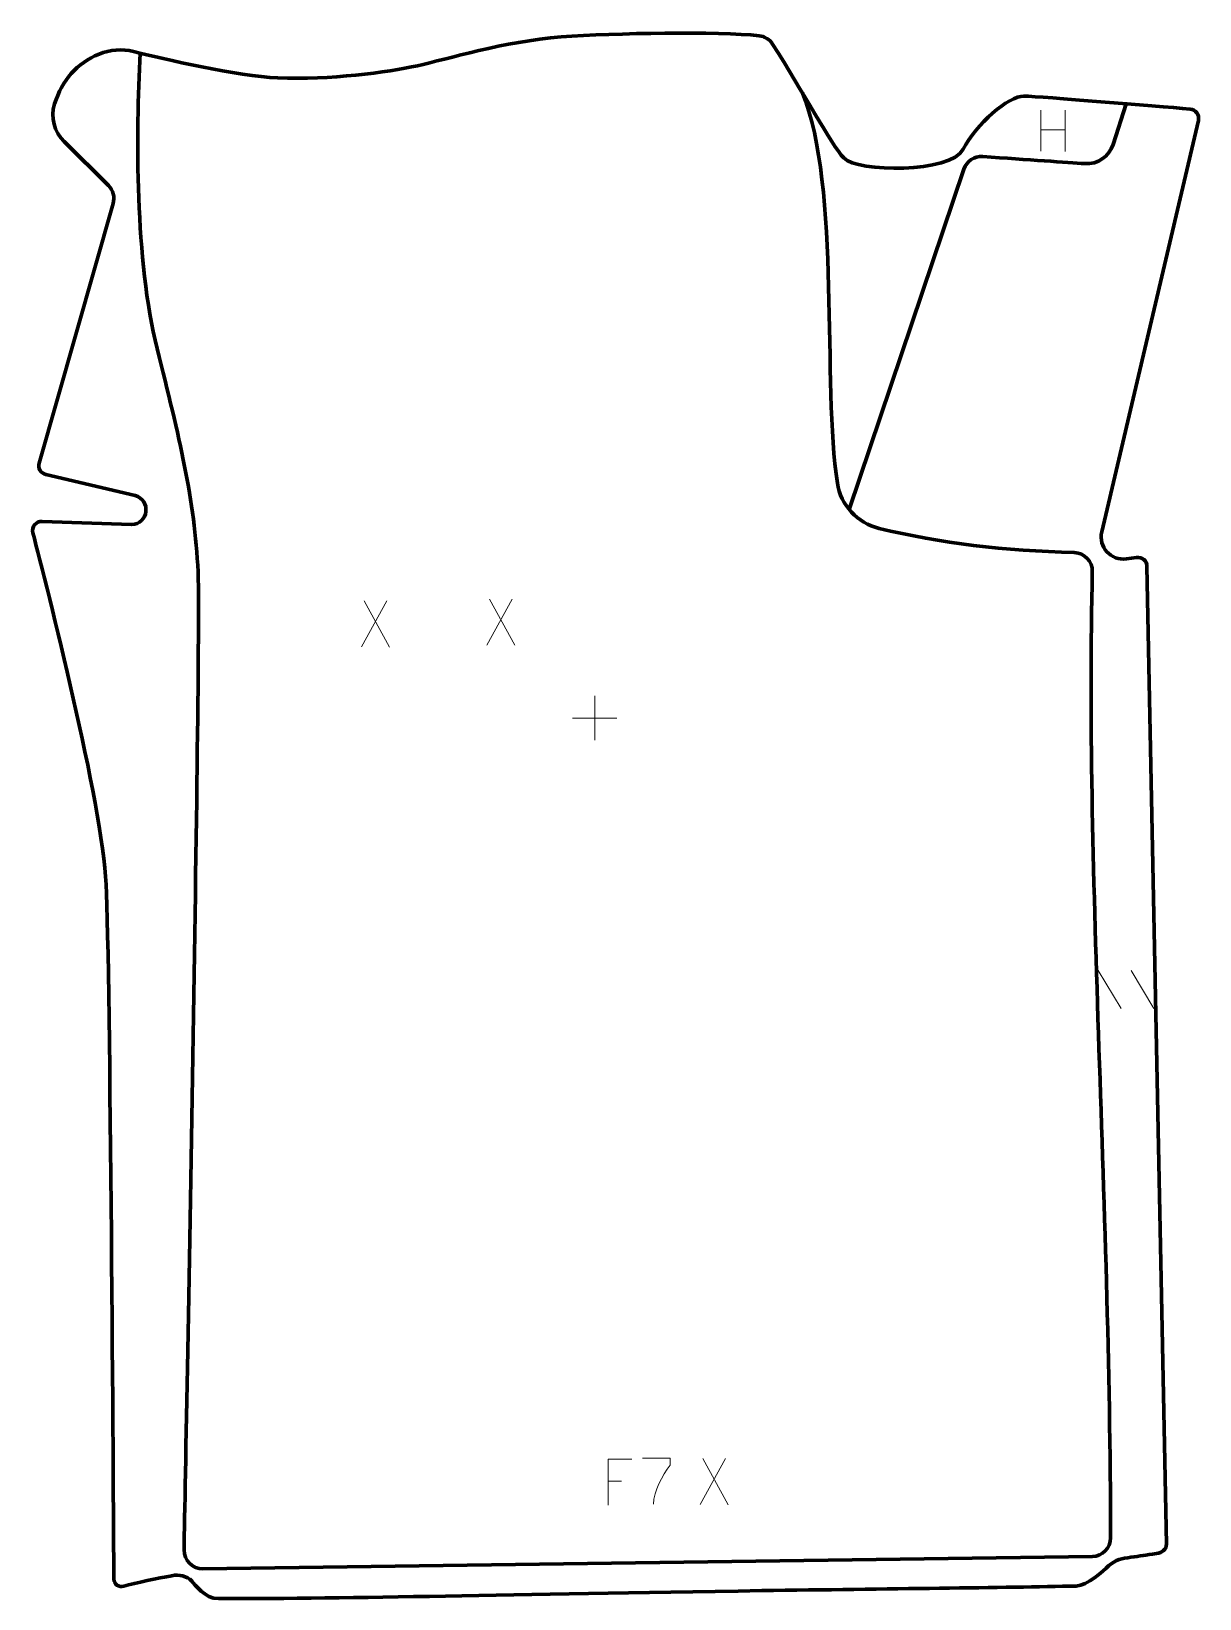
# Model space of a CAD drawing. Header units: millimetres. Extents: x -315 to 315, y -422 to 423.
import ezdxf

# ---------------------------------------------------------------- set-up
doc = ezdxf.new("R2010")
doc.units = ezdxf.units.MM
doc.header["$MEASUREMENT"] = 0
for name, color, linetype in [('layer 1', 7, 'Continuous'), ('layer 2', 7, 'Continuous'), ('layer 3', 7, 'Continuous')]:
    doc.layers.add(name, color=color, linetype=linetype)

msp = doc.modelspace()

# ---------------------------------------------------------------- linework, layer by layer
at = {"layer": 'layer 1', "color": 250, "lineweight": 9}
for points in [[(-123.4339, 116.0903), (-123.4339, 116.0903), (-137.1745, 91.1945), (-137.1745, 91.1945)], [(-135.7199, 116.0903), (-135.7199, 116.0903), (-121.9793, 91.1368), (-121.9793, 91.1368)], [(-55.8088, 117.0215), (-55.8088, 117.0215), (-69.5494, 92.1257), (-69.5494, 92.1257)], [(-68.0948, 117.0215), (-68.0948, 117.0215), (-54.3542, 92.068), (-54.3542, 92.068)], [(-11.2559, 64.7847), (-11.2559, 64.7847), (-11.2559, 40.8068), (-11.2559, 40.8068)], [(-23.2448, 52.7957), (-23.2448, 52.7957), (0.7331, 52.7957), (0.7331, 52.7957)], [(260.4457, -83.4235), (260.4457, -83.4235), (272.81, -103.9678), (272.81, -103.9678)], [(278.1756, -83.4235), (278.1756, -83.4235), (290.5399, -103.9678), (290.5399, -103.9678)]]:
    msp.add_open_spline(points, degree=3, dxfattribs=at)
at = {"layer": 'layer 2', "color": 12, "lineweight": 200}
msp.add_open_spline([(-228.6664, -413.057), (-231.5448, -410.1159), (-235.505, -409.362), (-239.5556, -410.1124), (-239.5556, -410.1124), (-246.7202, -411.4399), (-259.0921, -413.9718), (-265.476, -415.7692), (-265.476, -415.7692), (-268.1155, -416.5125), (-270.7743, -414.7613), (-270.7899, -412.0241), (-270.7899, -412.0241), (-271.0379, -368.4656), (-272.7354, -83.3217), (-274.9424, -37.0711), (-274.9424, -37.0711), (-277.0316, 6.7161), (-306.9672, 123.851), (-314.4793, 152.681), (-314.4793, 152.681), (-315.3217, 155.9125), (-312.8061, 159.0399), (-309.4624, 158.921), (-309.4624, 158.921), (-309.4624, 158.921), (-261.2243, 157.2107), (-261.2243, 157.2107), (-261.2243, 157.2107), (-252.0172, 157.4711), (-250.4709, 170.4981), (-259.362, 172.8984), (-259.362, 172.8984), (-259.362, 172.8984), (-307.496, 184.2053), (-307.496, 184.2053), (-307.496, 184.2053), (-310.2724, 184.8575), (-311.9403, 187.6921), (-311.1589, 190.4297), (-311.1589, 190.4297), (-311.1589, 190.4297), (-271.1857, 330.4539), (-271.1857, 330.4539), (-271.1857, 330.4539), (-270.1894, 333.9436), (-271.1695, 337.6978), (-273.7451, 340.2586), (-273.7451, 340.2586), (-273.7451, 340.2586), (-297.5812, 363.9568), (-297.5812, 363.9568), (-297.5812, 363.9568), (-303.0218, 369.1868), (-305.0703, 377.0389), (-302.8154, 384.2338), (-302.8154, 384.2338), (-298.7659, 397.156), (-290.8227, 406.2044), (-278.7923, 411.1864), (-278.7923, 411.1864), (-272.8956, 413.6279), (-266.3646, 414.101), (-260.167, 412.5724), (-260.167, 412.5724), (-243.7886, 408.5331), (-204.2076, 399.2639), (-182.3072, 398.334), (-182.3072, 398.334), (-154.2176, 397.1412), (-123.1404, 401.316), (-107.0036, 404.8949), (-107.0036, 404.8949), (-90.8676, 408.4735), (-60.3876, 418.0165), (-29.31, 420.4023), (-29.31, 420.4023), (-0.723, 422.597), (55.677, 423.4457), (77.4032, 421.092), (77.4032, 421.092), (80.411, 420.766), (83.1087, 419.0935), (84.7329, 416.5454), (84.7329, 416.5454), (100.8291, 391.2908), (116.6021, 362.0162), (123.0897, 355.0915), (123.0897, 355.0915), (130.2617, 347.4373), (180.8352, 346.7384), (187.6237, 359.8755), (187.6237, 359.8755), (194.4242, 373.0349), (212.1389, 388.791), (220.4024, 388.4925), (220.4024, 388.4925), (230.4407, 388.1302), (290.9615, 383.1151), (310.0605, 381.5202), (310.0605, 381.5202), (313.1025, 381.2662), (315.2058, 378.3752), (314.509, 375.4091), (314.509, 375.4091), (314.509, 375.4091), (262.3565, 153.327), (262.3565, 153.327), (262.3565, 153.327), (260.4314, 145.1295), (267.3596, 137.561), (275.7134, 138.7354), (275.7134, 138.7354), (275.7134, 138.7354), (281.0618, 139.4871), (281.0618, 139.4871), (281.0618, 139.4871), (284.0312, 139.9045), (286.6982, 137.6375), (286.7581, 134.6453), (286.7581, 134.6453), (286.7581, 134.6453), (297.2938, -393.0362), (297.2938, -393.0362), (297.2938, -393.0362), (297.3524, -395.9762), (294.8367, -397.659), (291.9253, -398.112), (291.9253, -398.112), (285.915, -399.0468), (283.1143, -399.4934), (278.0992, -400.1909), (278.0992, -400.1909), (273.3134, -400.8566), (269.8121, -401.3004), (266.0441, -404.8585), (266.0441, -404.8585), (263.1573, -407.584), (254.5721, -415.5484), (248.559, -415.681), (248.559, -415.681), (210.3182, -416.5227), (146.7837, -417.1845), (78.8637, -418.185), (78.8637, -418.185), (-58.6949, -420.2117), (-140.9729, -422.4977), (-214.2625, -422.4995), (-214.2625, -422.4995), (-221.8846, -422.4998), (-227.1068, -414.6509), (-228.6664, -413.057)], degree=3, knots=[0, 0, 0, 0, 0.02564103, 0.02564103, 0.02564103, 0.02564103, 0.05128205, 0.05128205, 0.05128205, 0.05128205, 0.07692308, 0.07692308, 0.07692308, 0.07692308, 0.1025641, 0.1025641, 0.1025641, 0.1025641, 0.12820513, 0.12820513, 0.12820513, 0.12820513, 0.15384615, 0.15384615, 0.15384615, 0.15384615, 0.17948718, 0.17948718, 0.17948718, 0.17948718, 0.20512821, 0.20512821, 0.20512821, 0.20512821, 0.23076923, 0.23076923, 0.23076923, 0.23076923, 0.25641026, 0.25641026, 0.25641026, 0.25641026, 0.28205128, 0.28205128, 0.28205128, 0.28205128, 0.30769231, 0.30769231, 0.30769231, 0.30769231, 0.33333333, 0.33333333, 0.33333333, 0.33333333, 0.35897436, 0.35897436, 0.35897436, 0.35897436, 0.38461538, 0.38461538, 0.38461538, 0.38461538, 0.41025641, 0.41025641, 0.41025641, 0.41025641, 0.43589744, 0.43589744, 0.43589744, 0.43589744, 0.46153846, 0.46153846, 0.46153846, 0.46153846, 0.48717949, 0.48717949, 0.48717949, 0.48717949, 0.51282051, 0.51282051, 0.51282051, 0.51282051, 0.53846154, 0.53846154, 0.53846154, 0.53846154, 0.56410256, 0.56410256, 0.56410256, 0.56410256, 0.58974359, 0.58974359, 0.58974359, 0.58974359, 0.61538462, 0.61538462, 0.61538462, 0.61538462, 0.64102564, 0.64102564, 0.64102564, 0.64102564, 0.66666667, 0.66666667, 0.66666667, 0.66666667, 0.69230769, 0.69230769, 0.69230769, 0.69230769, 0.71794872, 0.71794872, 0.71794872, 0.71794872, 0.74358974, 0.74358974, 0.74358974, 0.74358974, 0.76923077, 0.76923077, 0.76923077, 0.76923077, 0.79487179, 0.79487179, 0.79487179, 0.79487179, 0.82051282, 0.82051282, 0.82051282, 0.82051282, 0.84615385, 0.84615385, 0.84615385, 0.84615385, 0.87179487, 0.87179487, 0.87179487, 0.87179487, 0.8974359, 0.8974359, 0.8974359, 0.8974359, 0.92307692, 0.92307692, 0.92307692, 0.92307692, 0.94871795, 0.94871795, 0.94871795, 0.94871795, 1, 1, 1, 1], dxfattribs=at)
at = {"layer": 'layer 3', "color": 142, "lineweight": 200}
for points, knots in [([(-256.6318, 411.7081), (-258.8229, 367.9689), (-259.4036, 299.9206), (-247.4508, 252.2049), (-247.4508, 252.2049), (-235.4976, 204.4892), (-227.1308, 170.4917), (-225.3376, 131.7228), (-225.3376, 131.7228), (-223.6979, 96.2609), (-231.5585, -324.6496), (-232.9114, -396.1954), (-232.9114, -396.1954), (-233.0179, -401.8335), (-228.4265, -406.4368), (-222.7768, -406.3603), (-222.7768, -406.3603), (-222.7768, -406.3603), (257.3104, -399.7443), (257.3104, -399.7443), (257.3104, -399.7443), (262.7915, -399.6699), (267.1871, -395.2048), (267.1748, -389.7339), (267.1748, -389.7339), (266.7514, -203.4277), (253.3878, -24.1411), (257.2867, 131.8474), (257.2867, 131.8474), (257.4243, 137.3521), (253.0778, 141.923), (247.5621, 142.0818), (247.5621, 142.0818), (210.0368, 143.1616), (175.3361, 147.117), (142.2145, 155.1773), (142.2145, 155.1773), (130.4564, 158.0386), (121.5717, 167.6716), (119.6893, 179.6025), (119.6893, 179.6025), (111.4893, 231.579), (121.6183, 340.0057), (100.8019, 390.2342)], [0, 0, 0, 0, 0.08333333, 0.08333333, 0.08333333, 0.08333333, 0.16666667, 0.16666667, 0.16666667, 0.16666667, 0.25, 0.25, 0.25, 0.25, 0.33333333, 0.33333333, 0.33333333, 0.33333333, 0.41666667, 0.41666667, 0.41666667, 0.41666667, 0.5, 0.5, 0.5, 0.5, 0.58333333, 0.58333333, 0.58333333, 0.58333333, 0.66666667, 0.66666667, 0.66666667, 0.66666667, 0.75, 0.75, 0.75, 0.75, 0.83333333, 0.83333333, 0.83333333, 0.83333333, 1, 1, 1, 1]), ([(275.5313, 384.3652), (275.5313, 384.3652), (268.5025, 362.4341), (268.5025, 362.4341), (268.5025, 362.4341), (266.401, 355.8767), (260.1053, 351.5922), (253.2343, 352.0441), (253.2343, 352.0441), (243.7918, 352.6657), (222.6061, 354.2027), (198.1212, 355.8583), (198.1212, 355.8583), (193.588, 356.1649), (189.415, 353.3769), (187.9662, 349.0698), (187.9662, 349.0698), (187.9662, 349.0698), (126.1348, 165.2751), (126.1348, 165.2751)], [0, 0, 0, 0, 0.16666667, 0.16666667, 0.16666667, 0.16666667, 0.33333333, 0.33333333, 0.33333333, 0.33333333, 0.5, 0.5, 0.5, 0.5, 0.66666667, 0.66666667, 0.66666667, 0.66666667, 1, 1, 1, 1])]:
    msp.add_open_spline(points, degree=3, knots=knots, dxfattribs=at)
at = {"layer": 'layer 3', "color": 250, "lineweight": 9}
for points in [[(229.4293, 380.877), (229.4293, 380.877), (229.4293, 358.6843), (229.4293, 358.6843)], [(242.545, 380.877), (242.545, 380.877), (242.545, 358.5267), (242.545, 358.5267)], [(229.4468, 370.2346), (229.4468, 370.2346), (242.545, 370.2346), (242.545, 370.2346)], [(59.3228, -346.8329), (59.3228, -346.8329), (45.5822, -371.7287), (45.5822, -371.7287)], [(47.0368, -346.8329), (47.0368, -346.8329), (60.7774, -371.7864), (60.7774, -371.7864)], [(-4.0752, -359.0231), (-4.0752, -359.0231), (3.0929, -359.0231), (3.0929, -359.0231)]]:
    msp.add_open_spline(points, degree=3, dxfattribs=at)
for points, knots in [([(14.5439, -346.6133), (14.5439, -346.6133), (29.36, -346.6133), (29.36, -346.6133), (29.36, -346.6133), (29.3597, -347.8629), (29.3597, -349.1125), (29.36, -350.3623), (29.36, -350.3623), (25.3656, -356.3594), (20.4504, -364.193), (20.4504, -371.5718)], [0, 0, 0, 0, 0.25, 0.25, 0.25, 0.25, 0.5, 0.5, 0.5, 0.5, 1, 1, 1, 1]), ([(8.7988, -347.1434), (8.7988, -347.1434), (-4.0752, -347.1434), (-4.0752, -347.1434), (-4.0752, -347.1434), (-4.0752, -347.1434), (-4.0752, -372.097), (-4.0752, -372.097)], [0, 0, 0, 0, 0.33333333, 0.33333333, 0.33333333, 0.33333333, 1, 1, 1, 1])]:
    msp.add_open_spline(points, degree=3, knots=knots, dxfattribs=at)

doc.saveas('drawing.dxf')
